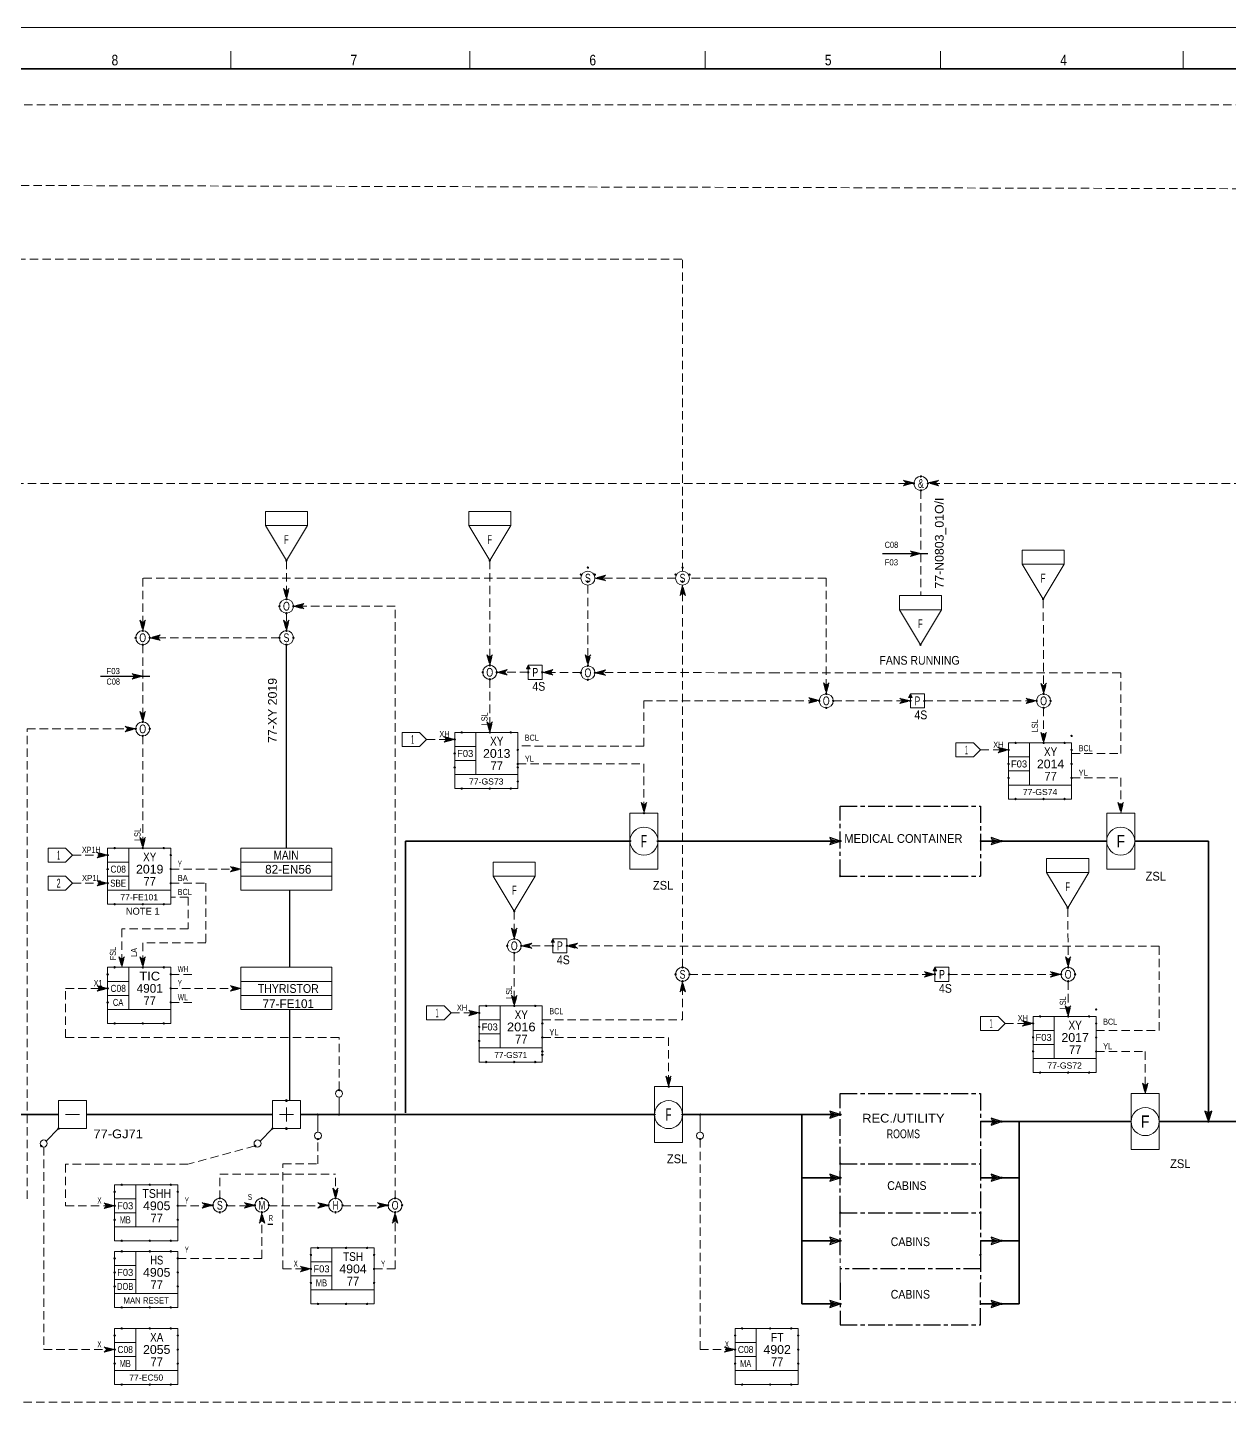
# Model space of a CAD drawing. Header units: millimetres. Extents: x 0 to 841, y 0 to 594.
# Drawn here: x 293.2 to 636, y 199.9 to 594 of the extents above; entities that cross this region are included whole.
import ezdxf
from ezdxf.enums import TextEntityAlignment as Align

# ---------------------------------------------------------------- set-up
doc = ezdxf.new("R2010")
doc.units = ezdxf.units.MM
doc.header["$LTSCALE"] = 0.8
doc.header["$PDMODE"] = 32
doc.header["$PDSIZE"] = 0.4
doc.linetypes.add('LONG_DASH_SHORT_DASH', pattern=[9.9, 6, -1.2, 1.5, -1.2])
doc.linetypes.add('MEDIUM_DASHED', pattern=[4.5, 3, -1.5])
for name, color, linetype, lineweight in [('1', 7, 'Continuous', 13), ('12', 7, 'Continuous', 13), ('15', 7, 'Continuous', 13), ('18', 7, 'Continuous', 25), ('30', 7, 'Continuous', 25), ('40', 7, 'Continuous', 35), ('46', 7, 'MEDIUM_DASHED', 13), ('47', 7, 'Continuous', 13), ('48', 7, 'Continuous', 13), ('53', 7, 'Continuous', 13), ('9', 7, 'Continuous', 13)]:
    doc.layers.add(name, color=color, linetype=linetype, lineweight=lineweight)
for name, color, linetype in [('16', 7, 'Continuous'), ('45', 7, 'Continuous'), ('50', 7, 'Continuous')]:
    doc.layers.add(name, color=color, linetype=linetype)

msp = doc.modelspace()

# ---------------------------------------------------------------- linework, layer by layer
at = {"layer": '1'}
for p, q in [((351.1362, 587.2614), (351.1362, 582.2276)), ((419.2969, 587.2614), (419.2969, 582.2276)), ((486.4551, 587.2614), (486.4551, 582.2276)), ((553.6134, 587.2614), (553.6134, 582.2276)), ((622.7764, 587.2614), (622.7764, 582.2276))]:
    msp.add_line(p, q, dxfattribs=at)
at = {"layer": '1', "lineweight": 25}
for p, q in [((537, 444), (550, 444)), ((314, 409), (328, 409)), ((361.6535, 252.7559), (363.1496, 252.7559))]:
    msp.add_line(p, q, dxfattribs=at)
at = {"layer": '1', "lineweight": 35}
msp.add_lwpolyline([(829.263, 112.0142), (829.263, 582.2276), (10.3331, 582.2276), (10.3331, 10.3819)], dxfattribs=at)
at = {"layer": '12'}
for p, q in [((400, 393), (400, 389)), ((400, 393), (405, 393)), ((558, 390), (558, 386)), ((558, 390), (563, 390)), ((299, 360), (299, 356)), ((299, 360), (304, 360)), ((354, 356), (380, 356)), ((299, 352), (299, 348)), ((299, 352), (304, 352)), ((354, 352), (380, 352)), ((354, 322), (380, 322)), ((354, 318), (380, 318)), ((407, 315), (407, 311)), ((407, 315), (412, 315)), ((565, 312), (565, 308)), ((565, 312), (570, 312)), ((525, 268), (525, 270))]:
    msp.add_line(p, q, dxfattribs=at)
at = {"layer": '12', "linetype": 'MEDIUM_DASHED'}
msp.add_line((352.8, 354), (352.0803, 354.2402), dxfattribs=at)
at = {"layer": '12', "linetype": 'LONG_DASH_SHORT_DASH', "lineweight": 25}
for p, q in [((525, 352), (565, 352)), ((525, 270), (565, 270)), ((525, 256), (525, 268)), ((565, 270), (565, 256)), ((565, 256), (565, 242)), ((565, 244), (565, 236)), ((565, 240), (525, 240))]:
    msp.add_line(p, q, dxfattribs=at)
at = {"layer": '12', "linetype": 'LONG_DASH_SHORT_DASH'}
msp.add_line((525, 236), (525, 244), dxfattribs=at)
at = {"layer": '12'}
for points in [[(0, 594), (841, 594), (841, 0), (0, 0)], [(601, 354), (609, 354), (609, 370), (601, 370)], [(354, 360), (380, 360), (380, 348), (354, 348)], [(354, 326), (380, 326), (380, 314), (354, 314)], [(608, 274), (616, 274), (616, 290), (608, 290)]]:
    msp.add_lwpolyline(points, close=True, dxfattribs=at)
for points in [[(400, 389), (405, 389), (407, 391), (405, 393)], [(558, 386), (563, 386), (565, 388), (563, 390)], [(299, 356), (304, 356), (306, 358), (304, 360)], [(299, 348), (304, 348), (306, 350), (304, 352)], [(407, 311), (412, 311), (414, 313), (412, 315)], [(565, 308), (570, 308), (572, 310), (570, 312)]]:
    msp.add_lwpolyline(points, dxfattribs=at)
at = {"layer": '12', "linetype": 'LONG_DASH_SHORT_DASH', "lineweight": 25}
for points in [[(525, 352), (525, 372), (565, 372), (565, 352)], [(525, 270), (525, 290), (565, 290), (565, 270)], [(525, 244), (525, 256), (565, 256)], [(525, 236), (525, 224), (565, 224), (565, 236)]]:
    msp.add_lwpolyline(points, dxfattribs=at)
at = {"layer": '12', "linetype": 'MEDIUM_DASHED'}
msp.add_lwpolyline([(352.2, 354.2), (352.4, 354), (352.2, 353.8), (352.8, 354)], dxfattribs=at)
at = {"layer": '12'}
for centre in [(605, 362), (612, 282)]:
    msp.add_circle(centre, 4, dxfattribs=at)
for p in [(525, 352), (525, 270), (525, 256), (565, 256), (565, 244)]:
    msp.add_point(p, dxfattribs=at)
at = {"layer": '15'}
for points in [[(465, 354), (473, 354), (473, 370), (465, 370)], [(472, 276), (480, 276), (480, 292), (472, 292)]]:
    msp.add_lwpolyline(points, close=True, dxfattribs=at)
for centre in [(469, 362), (476, 284)]:
    msp.add_circle(centre, 4, dxfattribs=at)
at = {"layer": '16'}
for p in [(469, 370), (465, 362), (473, 362), (476, 292), (472, 284), (480, 284)]:
    msp.add_point(p, dxfattribs=at)
at = {"layer": '18', "lineweight": 13}
for p, q in [((367, 360), (367, 418)), ((368, 326), (368, 348)), ((368, 288), (368, 314))]:
    msp.add_line(p, q, dxfattribs=at)
at = {"layer": '18'}
for p, q in [((367, 360), (367, 418)), ((368, 326), (368, 348)), ((368, 288), (368, 314))]:
    msp.add_line(p, q, dxfattribs=at)
at = {"layer": '30'}
for p, q in [((523.5, 362), (523, 362)), ((524, 362), (524.5, 362)), ((569.5, 362), (569, 362)), ((570, 362), (570.5, 362)), ((523.5, 284), (523, 284)), ((524, 284), (524.5, 284)), ((630, 283.5), (630, 284)), ((569.5, 282), (569, 282)), ((570, 282), (570.5, 282)), ((630, 283), (630, 282.5)), ((523.5, 266), (523, 266)), ((524, 266), (524.5, 266)), ((569.5, 266), (569, 266)), ((570, 266), (570.5, 266)), ((523.5, 248), (523, 248)), ((524, 248), (524.5, 248)), ((569.5, 248), (569, 248)), ((570, 248), (570.5, 248)), ((523.5, 230), (523, 230)), ((524, 230), (524.5, 230)), ((569.5, 230), (569, 230)), ((570, 230), (570.5, 230))]:
    msp.add_line(p, q, dxfattribs=at)
for points in [[(525, 362), (522, 363), (522.5, 362), (522, 361)], [(571, 362), (568, 363), (568.5, 362), (568, 361)], [(522.5, 362.5), (524, 362), (522.5, 361.5), (523, 362)], [(568.5, 362.5), (570, 362), (568.5, 361.5), (569, 362)], [(525, 284), (522, 285), (522.5, 284), (522, 283)], [(522.5, 284.5), (524, 284), (522.5, 283.5), (523, 284)], [(630, 282), (631, 285), (630, 284.5), (629, 285)], [(630.5, 284.5), (630, 283), (629.5, 284.5), (630, 284)], [(571, 282), (568, 283), (568.5, 282), (568, 281)], [(568.5, 282.5), (570, 282), (568.5, 281.5), (569, 282)], [(525, 266), (522, 267), (522.5, 266), (522, 265)], [(522.5, 266.5), (524, 266), (522.5, 265.5), (523, 266)], [(571, 266), (568, 267), (568.5, 266), (568, 265)], [(568.5, 266.5), (570, 266), (568.5, 265.5), (569, 266)], [(525, 248), (522, 249), (522.5, 248), (522, 247)], [(522.5, 248.5), (524, 248), (522.5, 247.5), (523, 248)], [(571, 248), (568, 249), (568.5, 248), (568, 247)], [(568.5, 248.5), (570, 248), (568.5, 247.5), (569, 248)], [(525, 230), (522, 231), (522.5, 230), (522, 229)], [(522.5, 230.5), (524, 230), (522.5, 229.5), (523, 230)], [(571, 230), (568, 231), (568.5, 230), (568, 229)], [(568.5, 230.5), (570, 230), (568.5, 229.5), (569, 230)]]:
    msp.add_lwpolyline(points, close=True, dxfattribs=at)
for p in [(522.5, 362), (525, 362), (568.5, 362), (571, 362), (522.5, 284), (525, 284), (630, 284.5), (568.5, 282), (571, 282), (630, 282), (522.5, 266), (525, 266), (568.5, 266), (571, 266), (522.5, 248), (525, 248), (568.5, 248), (571, 248), (522.5, 230), (525, 230), (568.5, 230), (571, 230)]:
    msp.add_point(p, dxfattribs=at)
at = {"layer": '40'}
for p, q in [((401, 284.5079), (401, 362)), ((401, 362), (465, 362)), ((601, 362), (565, 362)), ((630, 362), (609, 362)), ((630, 282), (630, 362)), ((302, 284), (268, 284)), ((363, 284), (310, 284)), ((371, 284), (376, 284)), ((376, 284), (472, 284)), ((514, 266), (514, 284)), ((568.5, 282), (565, 282)), ((576, 282), (571, 282)), ((576, 282), (576, 230)), ((608, 282), (576, 282)), ((616, 282), (630, 282)), ((653.5, 282), (630, 282)), ((514, 266), (522.5, 266)), ((565, 266), (568.5, 266)), ((571, 266), (576, 266)), ((514, 248), (522.5, 248)), ((565, 248), (568.5, 248)), ((571, 248), (576, 248)), ((514, 230), (522.5, 230)), ((565, 230), (567, 230)), ((567, 230), (568.5, 230)), ((571, 230), (576, 230))]:
    msp.add_line(p, q, dxfattribs=at)
at = {"layer": '40', "lineweight": 13}
msp.add_line((367, 286), (367, 282), dxfattribs=at)
at = {"layer": '40'}
for points in [[(473, 362), (483, 362), (522.5, 362)], [(566.7496, 362), (565, 362), (571, 362)], [(480, 284), (514, 284), (522.5, 284)], [(514, 266), (514, 248), (514, 230)]]:
    msp.add_lwpolyline(points, dxfattribs=at)
at = {"layer": '40', "lineweight": 13}
for points in [[(302, 288), (310, 288), (310, 280), (302, 280)], [(363, 288), (371, 288), (371, 280), (363, 280)]]:
    msp.add_lwpolyline(points, close=True, dxfattribs=at)
for points in [[(304, 284), (306, 284), (308, 284)], [(365, 284), (367, 284), (369, 284)]]:
    msp.add_lwpolyline(points, dxfattribs=at)
at = {"layer": '40'}
for p in [(367, 288), (367, 280)]:
    msp.add_point(p, dxfattribs=at)
at = {"layer": '46'}
for p, q in [((267, 572), (732, 572)), ((284, 549), (663, 548)), ((283, 528), (480, 528)), ((480, 439), (480, 528)), ((214, 464), (546, 464)), ((548, 462), (548, 432)), ((551, 464), (653, 464)), ((367, 442), (367, 431)), ((478, 437), (455, 437)), ((480, 326), (480, 435)), ((521, 437), (482, 437)), ((521, 437), (521, 404.1339)), ((398, 429), (369, 429)), ((398, 260), (398, 429)), ((451, 410.1118), (440, 410.1339)), ((507, 410), (455, 410.1039)), ((469, 389.0543), (469, 402)), ((469, 402), (519, 402)), ((523, 402), (545, 402)), ((407, 391), (415, 391)), ((469, 389.0543), (433, 389.1339)), ((565, 388), (573, 388)), ((591, 387), (605, 387)), ((334, 354), (354, 354)), ((339, 346), (334, 346)), ((340, 324), (334, 324)), ((482, 324), (498, 324)), ((354, 320), (334, 320)), ((340, 316), (334, 316)), ((414, 313), (422, 313)), ((440, 311), (480, 311)), ((572, 310), (580, 310)), ((598, 308), (616, 308)), ((485, 217), (485, 278)), ((381, 260), (381, 267)), ((336, 258), (346, 258)), ((350, 258), (358, 258)), ((362, 258), (379, 258)), ((383, 258), (396, 258)), ((485, 217), (493, 217)), ((220, 202), (641, 202))]:
    msp.add_line(p, q, dxfattribs=at)
for points in [[(546, 464.1339), (543, 464.9339), (543.8, 464.1339), (543, 463.3339)], [(545.6, 464.1339), (543.4, 464.7339), (544, 464.1339), (543.4, 463.5339)], [(545.2, 464.1339), (543.8, 464.5339), (544.2, 464.1339), (543.8, 463.7339)], [(544.8, 464.1339), (544.2, 464.3339), (544.4, 464.1339), (544.2, 463.9339)], [(550, 464.1339), (553, 464.9339), (552.2, 464.1339), (553, 463.3339)], [(550.4, 464.1339), (552.6, 464.7339), (552, 464.1339), (552.6, 463.5339)], [(550.8, 464.1339), (552.2, 464.5339), (551.8, 464.1339), (552.2, 463.7339)], [(551.2, 464.1339), (551.8, 464.3339), (551.6, 464.1339), (551.8, 463.9339)], [(548, 444), (545, 444.8), (545.8, 444), (545, 443.2)], [(547.6, 444), (545.4, 444.6), (546, 444), (545.4, 443.4)], [(547.2, 444), (545.8, 444.4), (546.2, 444), (545.8, 443.6)], [(546.8, 444), (546.2, 444.2), (546.4, 444), (546.2, 443.8)], [(455, 437), (458, 436.2), (457.2, 437), (458, 437.8)], [(455.4, 437), (457.6, 436.4), (457, 437), (457.6, 437.6)], [(367, 431), (367.8, 434), (367, 433.2), (366.2, 434)], [(367, 431.4), (367.6, 433.6), (367, 433), (366.4, 433.6)], [(455.8, 437), (457.2, 436.6), (456.8, 437), (457.2, 437.4)], [(456.2, 437), (456.8, 436.8), (456.6, 437), (456.8, 437.2)], [(480, 435), (479.2, 432), (480, 432.8), (480.8, 432)], [(480, 434.6), (479.4, 432.4), (480, 433), (480.6, 432.4)], [(480, 434.2), (479.6, 432.8), (480, 433.2), (480.4, 432.8)], [(480, 433.8), (479.8, 433.2), (480, 433.4), (480.2, 433.2)], [(367, 431.8), (367.4, 433.2), (367, 432.8), (366.6, 433.2)], [(367, 432.2), (367.2, 432.8), (367, 432.6), (366.8, 432.8)], [(369, 429), (372, 428.2), (371.2, 429), (372, 429.8)], [(369.4, 429), (371.6, 428.4), (371, 429), (371.6, 429.6)], [(369.8, 429), (371.2, 428.6), (370.8, 429), (371.2, 429.4)], [(370.2, 429), (370.8, 428.8), (370.6, 429), (370.8, 429.2)], [(326, 422), (326.8, 425), (326, 424.2), (325.2, 425)], [(326, 422.4), (326.6, 424.6), (326, 424), (325.4, 424.6)], [(326, 422.8), (326.4, 424.2), (326, 423.8), (325.6, 424.2)], [(326, 423.2), (326.2, 423.8), (326, 423.6), (325.8, 423.8)], [(367, 422.4), (367.6, 424.6), (367, 424), (366.4, 424.6)], [(367, 422.8), (367.4, 424.2), (367, 423.8), (366.6, 424.2)], [(367, 423.2), (367.2, 423.8), (367, 423.6), (366.8, 423.8)], [(328.4, 420), (330.6, 419.4), (330, 420), (330.6, 420.6)], [(328.8, 420), (330.2, 419.6), (329.8, 420), (330.2, 420.4)], [(329.2, 420), (329.8, 419.8), (329.6, 420), (329.8, 420.2)], [(425, 412.5339), (425.6, 414.7339), (425, 414.1339), (424.4, 414.7339)], [(425, 412.9339), (425.4, 414.3339), (425, 413.9339), (424.6, 414.3339)], [(425, 413.3339), (425.2, 413.9339), (425, 413.7339), (424.8, 413.9339)], [(453, 412.5339), (453.6, 414.7339), (453, 414.1339), (452.4, 414.7339)], [(453, 412.9339), (453.4, 414.3339), (453, 413.9339), (452.6, 414.3339)], [(453, 413.3339), (453.2, 413.9339), (453, 413.7339), (452.8, 413.9339)], [(427.4, 410.1339), (429.6, 409.5339), (429, 410.1339), (429.6, 410.7339)], [(427.8, 410.1339), (429.2, 409.7339), (428.8, 410.1339), (429.2, 410.5339)], [(428.2, 410.1339), (428.8, 409.9339), (428.6, 410.1339), (428.8, 410.3339)], [(440, 410.1339), (442.9984, 409.3276), (442.2, 410.1291), (443.0016, 410.9276)], [(440.4, 410.1331), (442.5984, 409.5283), (442, 410.1299), (442.6016, 410.7283)], [(440.8, 410.1323), (442.1992, 409.7291), (441.8, 410.1299), (442.2008, 410.5291)], [(441.2, 410.1315), (441.7992, 409.9299), (441.6, 410.1307), (441.8008, 410.3299)], [(455, 410), (458, 409.2), (457.2, 410), (458, 410.8)], [(455.4, 410), (457.6, 409.4), (457, 410), (457.6, 410.6)], [(455.8, 410), (457.2, 409.6), (456.8, 410), (457.2, 410.4)], [(456.2, 410), (456.8, 409.8), (456.6, 410), (456.8, 410.2)], [(326, 409), (323, 409.8), (323.8, 409), (323, 408.2)], [(325.6, 409), (323.4, 409.6), (324, 409), (323.4, 408.4)], [(325.2, 409), (323.8, 409.4), (324.2, 409), (323.8, 408.6)], [(324.8, 409), (324.2, 409.2), (324.4, 409), (324.2, 408.8)], [(521, 404.1339), (521.8, 407.1339), (521, 406.3339), (520.2, 407.1339)], [(521, 404.5339), (521.6, 406.7339), (521, 406.1339), (520.4, 406.7339)], [(521, 404.9339), (521.4, 406.3339), (521, 405.9339), (520.6, 406.3339)], [(521, 405.3339), (521.2, 405.9339), (521, 405.7339), (520.8, 405.9339)], [(583.0197, 404.4), (583.6071, 406.6031), (583.0102, 406), (582.4071, 406.5969)], [(583.0173, 404.8), (583.4094, 406.2024), (583.0118, 405.8), (582.6094, 406.1976)], [(519, 402.1339), (516, 402.9339), (516.8, 402.1339), (516, 401.3339)], [(518.6, 402.1339), (516.4, 402.7339), (517, 402.1339), (516.4, 401.5339)], [(518.2, 402.1339), (516.8, 402.5339), (517.2, 402.1339), (516.8, 401.7339)], [(517.8, 402.1339), (517.2, 402.3339), (517.4, 402.1339), (517.2, 401.9339)], [(545, 402), (542, 402.8), (542.8, 402), (542, 401.2)], [(544.6, 402), (542.4, 402.6), (543, 402), (542.4, 401.4)], [(544.2, 402), (542.8, 402.4), (543.2, 402), (542.8, 401.6)], [(543.8, 402), (543.2, 402.2), (543.4, 402), (543.2, 401.8)], [(580.6, 402), (578.4, 402.6), (579, 402), (578.4, 401.4)], [(580.2, 402), (578.8, 402.4), (579.2, 402), (578.8, 401.6)], [(579.8, 402), (579.2, 402.2), (579.4, 402), (579.2, 401.8)], [(583.015, 405.2), (583.2118, 405.8008), (583.0126, 405.6), (582.8118, 405.7984)], [(326, 396.4), (326.6, 398.6), (326, 398), (325.4, 398.6)], [(326, 396.8), (326.4, 398.2), (326, 397.8), (325.6, 398.2)], [(323.6, 394), (321.4, 394.6), (322, 394), (321.4, 393.4)], [(323.2, 394), (321.8, 394.4), (322.2, 394), (321.8, 393.6)], [(322.8, 394), (322.2, 394.2), (322.4, 394), (322.2, 393.8)], [(326, 397.2), (326.2, 397.8), (326, 397.6), (325.8, 397.8)], [(425, 393.4), (425.6, 395.6), (425, 395), (424.4, 395.6)], [(425, 393.8), (425.4, 395.2), (425, 394.8), (424.6, 395.2)], [(425, 394.2), (425.2, 394.8), (425, 394.6), (424.8, 394.8)], [(415, 391), (412, 391.8), (412.8, 391), (412, 390.2)], [(414.6, 391), (412.4, 391.6), (413, 391), (412.4, 390.4)], [(414.2, 391), (412.8, 391.4), (413.2, 391), (412.8, 390.6)], [(413.8, 391), (413.2, 391.2), (413.4, 391), (413.2, 390.8)], [(583, 390.4), (583.6, 392.6), (583, 392), (582.4, 392.6)], [(583, 390.8), (583.4, 392.2), (583, 391.8), (582.6, 392.2)], [(583, 391.2), (583.2, 391.8), (583, 391.6), (582.8, 391.8)], [(573, 388), (570, 388.8), (570.8, 388), (570, 387.2)], [(572.6, 388), (570.4, 388.6), (571, 388), (570.4, 387.4)], [(572.2, 388), (570.8, 388.4), (571.2, 388), (570.8, 387.6)], [(571.8, 388), (571.2, 388.2), (571.4, 388), (571.2, 387.8)], [(469, 370.4), (469.6, 372.6), (469, 372), (468.4, 372.6)], [(469, 370.8), (469.4, 372.2), (469, 371.8), (468.6, 372.2)], [(469, 371.2), (469.2, 371.8), (469, 371.6), (468.8, 371.8)], [(605, 370.4), (605.6, 372.6), (605, 372), (604.4, 372.6)], [(605, 370.8), (605.4, 372.2), (605, 371.8), (604.6, 372.2)], [(605, 371.2), (605.2, 371.8), (605, 371.6), (604.8, 371.8)], [(326, 360.4), (326.6, 362.6), (326, 362), (325.4, 362.6)], [(326, 360.8), (326.4, 362.2), (326, 361.8), (325.6, 362.2)], [(326, 361.2), (326.2, 361.8), (326, 361.6), (325.8, 361.8)], [(315.6, 358), (313.4, 358.6), (314, 358), (313.4, 357.4)], [(315.2, 358), (313.8, 358.4), (314.2, 358), (313.8, 357.6)], [(314.8, 358), (314.2, 358.2), (314.4, 358), (314.2, 357.8)], [(354, 354), (351, 354.8), (351.8, 354), (351, 353.2)], [(353.6, 354), (351.4, 354.6), (352, 354), (351.4, 353.4)], [(353.2, 354), (351.8, 354.4), (352.2, 354), (351.8, 353.6)], [(352.8, 354), (352.2, 354.2), (352.4, 354), (352.2, 353.8)], [(315.6, 350), (313.4, 350.6), (314, 350), (313.4, 349.4)], [(315.2, 350), (313.8, 350.4), (314.2, 350), (313.8, 349.6)], [(314.8, 350), (314.2, 350.2), (314.4, 350), (314.2, 349.8)], [(432, 334.5339), (432.6, 336.7339), (432, 336.1339), (431.4, 336.7339)], [(432, 334.9339), (432.4, 336.3339), (432, 335.9339), (431.6, 336.3339)], [(432, 335.3339), (432.2, 335.9339), (432, 335.7339), (431.8, 335.9339)], [(434.4, 332.1339), (436.6, 331.5339), (436, 332.1339), (436.6, 332.7339)], [(434.8, 332.1339), (436.2, 331.7339), (435.8, 332.1339), (436.2, 332.5339)], [(435.2, 332.1339), (435.8, 331.9339), (435.6, 332.1339), (435.8, 332.3339)], [(447.4, 332.1331), (449.5984, 331.5283), (449, 332.1299), (449.6016, 332.7283)], [(447.8, 332.1323), (449.1992, 331.7291), (448.8, 332.1299), (449.2008, 332.5291)], [(448.2, 332.1315), (448.7992, 331.9299), (448.6, 332.1307), (448.8008, 332.3299)], [(320, 326.4), (320.6, 328.6), (320, 328), (319.4, 328.6)], [(320, 326.8), (320.4, 328.2), (320, 327.8), (319.6, 328.2)], [(320, 327.2), (320.2, 327.8), (320, 327.6), (319.8, 327.8)], [(326, 326), (326.8, 329), (326, 328.2), (325.2, 329)], [(326, 326.4), (326.6, 328.6), (326, 328), (325.4, 328.6)], [(326, 326.8), (326.4, 328.2), (326, 327.8), (325.6, 328.2)], [(326, 327.2), (326.2, 327.8), (326, 327.6), (325.8, 327.8)], [(590.0197, 326.4), (590.6071, 328.6031), (590.0102, 328), (589.4071, 328.5969)], [(590.0173, 326.8), (590.4094, 328.2024), (590.0118, 327.8), (589.6094, 328.1976)], [(590.015, 327.2), (590.2118, 327.8008), (590.0126, 327.6), (589.8118, 327.7984)], [(551.6, 324), (549.4, 324.6), (550, 324), (549.4, 323.4)], [(551.2, 324), (549.8, 324.4), (550.2, 324), (549.8, 323.6)], [(550.8, 324), (550.2, 324.2), (550.4, 324), (550.2, 323.8)], [(587.6, 324), (585.4, 324.6), (586, 324), (585.4, 323.4)], [(587.2, 324), (585.8, 324.4), (586.2, 324), (585.8, 323.6)], [(586.8, 324), (586.2, 324.2), (586.4, 324), (586.2, 323.8)], [(315.6, 320), (313.4, 320.6), (314, 320), (313.4, 319.4)], [(315.2, 320), (313.8, 320.4), (314.2, 320), (313.8, 319.6)], [(314.8, 320), (314.2, 320.2), (314.4, 320), (314.2, 319.8)], [(354, 320), (351, 320.8), (351.8, 320), (351, 319.2)], [(353.6, 320), (351.4, 320.6), (352, 320), (351.4, 319.4)], [(353.2, 320), (351.8, 320.4), (352.2, 320), (351.8, 319.6)], [(352.8, 320), (352.2, 320.2), (352.4, 320), (352.2, 319.8)], [(480, 321.6), (479.4, 319.4), (480, 320), (480.6, 319.4)], [(480, 321.2), (479.6, 319.8), (480, 320.2), (480.4, 319.8)], [(480, 320.8), (479.8, 320.2), (480, 320.4), (480.2, 320.2)], [(432, 315.4), (432.6, 317.6), (432, 317), (431.4, 317.6)], [(432, 315.8), (432.4, 317.2), (432, 316.8), (431.6, 317.2)], [(432, 316.2), (432.2, 316.8), (432, 316.6), (431.8, 316.8)], [(422, 313), (419, 313.8), (419.8, 313), (419, 312.2)], [(421.6, 313), (419.4, 313.6), (420, 313), (419.4, 312.4)], [(421.2, 313), (419.8, 313.4), (420.2, 313), (419.8, 312.6)], [(420.8, 313), (420.2, 313.2), (420.4, 313), (420.2, 312.8)], [(590, 312.4), (590.6, 314.6), (590, 314), (589.4, 314.6)], [(590, 312.8), (590.4, 314.2), (590, 313.8), (589.6, 314.2)], [(590, 313.2), (590.2, 313.8), (590, 313.6), (589.8, 313.8)], [(580, 310), (577, 310.8), (577.8, 310), (577, 309.2)], [(579.6, 310), (577.4, 310.6), (578, 310), (577.4, 309.4)], [(579.2, 310), (577.8, 310.4), (578.2, 310), (577.8, 309.6)], [(578.8, 310), (578.2, 310.2), (578.4, 310), (578.2, 309.8)], [(476, 292.4), (476.6, 294.6), (476, 294), (475.4, 294.6)], [(476, 292.8), (476.4, 294.2), (476, 293.8), (475.6, 294.2)], [(476, 293.2), (476.2, 293.8), (476, 293.6), (475.8, 293.8)], [(612, 290.4), (612.6, 292.6), (612, 292), (611.4, 292.6)], [(612, 290.8), (612.4, 292.2), (612, 291.8), (611.6, 292.2)], [(612, 291.2), (612.2, 291.8), (612, 291.6), (611.8, 291.8)], [(381, 260), (381.8, 263), (381, 262.2), (380.2, 263)], [(381, 260.4), (381.6, 262.6), (381, 262), (380.4, 262.6)], [(381, 260.8), (381.4, 262.2), (381, 261.8), (380.6, 262.2)], [(381, 261.2), (381.2, 261.8), (381, 261.6), (380.8, 261.8)], [(317.6, 258), (315.4, 258.6), (316, 258), (315.4, 257.4)], [(317.2, 258), (315.8, 258.4), (316.2, 258), (315.8, 257.6)], [(316.8, 258), (316.2, 258.2), (316.4, 258), (316.2, 257.8)], [(346, 258.1339), (343, 258.9339), (343.8, 258.1339), (343, 257.3339)], [(345.6, 258.1339), (343.4, 258.7339), (344, 258.1339), (343.4, 257.5339)], [(345.2, 258.1339), (343.8, 258.5339), (344.2, 258.1339), (343.8, 257.7339)], [(344.8, 258.1339), (344.2, 258.3339), (344.4, 258.1339), (344.2, 257.9339)], [(358, 258.1339), (355, 258.9339), (355.8, 258.1339), (355, 257.3339)], [(357.6, 258.1339), (355.4, 258.7339), (356, 258.1339), (355.4, 257.5339)], [(357.2, 258.1339), (355.8, 258.5339), (356.2, 258.1339), (355.8, 257.7339)], [(356.8, 258.1339), (356.2, 258.3339), (356.4, 258.1339), (356.2, 257.9339)], [(379, 258.1339), (376, 258.9339), (376.8, 258.1339), (376, 257.3339)], [(378.6, 258.1339), (376.4, 258.7339), (377, 258.1339), (376.4, 257.5339)], [(378.2, 258.1339), (376.8, 258.5339), (377.2, 258.1339), (376.8, 257.7339)], [(377.8, 258.1339), (377.2, 258.3339), (377.4, 258.1339), (377.2, 257.9339)], [(396, 258.1339), (393, 258.9339), (393.8, 258.1339), (393, 257.3339)], [(395.6, 258.1339), (393.4, 258.7339), (394, 258.1339), (393.4, 257.5339)], [(395.2, 258.1339), (393.8, 258.5339), (394.2, 258.1339), (393.8, 257.7339)], [(394.8, 258.1339), (394.2, 258.3339), (394.4, 258.1339), (394.2, 257.9339)], [(360, 256), (359.2, 253), (360, 253.8), (360.8, 253)], [(360, 255.6), (359.4, 253.4), (360, 254), (360.6, 253.4)], [(360, 255.2), (359.6, 253.8), (360, 254.2), (360.4, 253.8)], [(360, 254.8), (359.8, 254.2), (360, 254.4), (360.2, 254.2)], [(398, 256), (397.2, 253), (398, 253.8), (398.8, 253)], [(398, 255.6), (397.4, 253.4), (398, 254), (398.6, 253.4)], [(398, 255.2), (397.6, 253.8), (398, 254.2), (398.4, 253.8)], [(398, 254.8), (397.8, 254.2), (398, 254.4), (398.2, 254.2)], [(373.6, 240), (371.4, 240.6), (372, 240), (371.4, 239.4)], [(373.2, 240), (371.8, 240.4), (372.2, 240), (371.8, 239.6)], [(372.8, 240), (372.2, 240.2), (372.4, 240), (372.2, 239.8)], [(318, 217), (315, 217.8), (315.8, 217), (315, 216.2)], [(317.6, 217), (315.4, 217.6), (316, 217), (315.4, 216.4)], [(317.2, 217), (315.8, 217.4), (316.2, 217), (315.8, 216.6)], [(316.8, 217), (316.2, 217.2), (316.4, 217), (316.2, 216.8)], [(495, 217), (492, 217.8), (492.8, 217), (492, 216.2)], [(494.6, 217), (492.4, 217.6), (493, 217), (492.4, 216.4)], [(494.2, 217), (492.8, 217.4), (493.2, 217), (492.8, 216.6)], [(493.8, 217), (493.2, 217.2), (493.4, 217), (493.2, 216.8)]]:
    msp.add_lwpolyline(points, close=True, dxfattribs=at)
for points in [[(425, 442), (425, 412.1339), (425.8, 415.1339), (425, 414.3339), (424.2, 415.1339), (425, 412.1339)], [(451, 437), (326, 437), (326, 424)], [(453, 435), (453, 412.1339), (453.8, 415.1339), (453, 414.3339), (452.2, 415.1339), (453, 412.1339)], [(582.8961, 430.811), (583.022, 404), (583.8047, 407.0047), (583.0094, 406.2), (582.2047, 406.9953), (583.022, 404)], [(367, 427), (367, 422), (367.8, 425), (367, 424.2), (366.2, 425), (367, 422)], [(326, 418), (326, 396), (326.8, 399), (326, 398.2), (325.2, 399), (326, 396)], [(365, 420), (328, 420), (331, 419.2), (330.2, 420), (331, 420.8), (328, 420)], [(436, 410.1339), (427, 410.1339), (430, 409.3339), (429.2, 410.1339), (430, 410.9339), (427, 410.1339)], [(605, 387), (605, 410), (507, 410)], [(425, 408.1339), (425, 393), (425.8, 396), (425, 395.2), (424.2, 396), (425, 393)], [(549, 402), (581, 402), (578, 402.8), (578.8, 402), (578, 401.2), (581, 402)], [(583, 400), (583, 390), (583.8, 393), (583, 392.2), (582.2, 393), (583, 390)], [(293, 260), (293, 394), (324, 394), (321, 394.8), (321.8, 394), (321, 393.2), (324, 394)], [(326, 392), (326, 360), (326.8, 363), (326, 362.2), (325.2, 363), (326, 360)], [(433, 384), (469, 384), (469, 370), (469.8, 373), (469, 372.2), (468.2, 373), (469, 370)], [(591, 380), (605, 380), (605, 370), (605.8, 373), (605, 372.2), (604.2, 373), (605, 370)], [(306, 358), (316, 358), (313, 358.8), (313.8, 358), (313, 357.2), (316, 358)], [(306, 350), (316, 350), (313, 350.8), (313.8, 350), (313, 349.2), (316, 350)], [(334, 350), (344, 350), (344, 333), (326, 333), (326, 326)], [(339, 346), (339, 337), (320, 337), (320, 326), (320.8, 329), (320, 328.2), (319.2, 329), (320, 326)], [(432, 342), (432, 334.1339), (432.8, 337.1339), (432, 336.3339), (431.2, 337.1339), (432, 334.1339)], [(589.8961, 342.811), (590.022, 326), (590.8047, 329.0047), (590.0094, 328.2), (589.2047, 328.9953), (590.022, 326)], [(443, 332.1339), (434, 332.1339), (437, 331.3339), (436.2, 332.1339), (437, 332.9339), (434, 332.1339)], [(514, 332), (447, 332.1339), (449.9984, 331.3276), (449.2, 332.1291), (450.0016, 332.9276), (447, 332.1339)], [(616, 308), (616, 332), (514, 332)], [(432, 330.1339), (432, 315), (432.8, 318), (432, 317.2), (431.2, 318), (432, 315)], [(498, 324), (552, 324), (549, 324.8), (549.8, 324), (549, 323.2), (552, 324)], [(556, 324), (588, 324), (585, 324.8), (585.8, 324), (585, 323.2), (588, 324)], [(382, 291), (382, 306), (304, 306), (304, 320), (316, 320), (313, 320.8), (313.8, 320), (313, 319.2), (316, 320)], [(480, 311), (480, 322), (479.2, 319), (480, 319.8), (480.8, 319), (480, 322)], [(590, 322), (590, 312), (590.8, 315), (590, 314.2), (589.2, 315), (590, 312)], [(440, 306), (476, 306), (476, 292), (476.8, 295), (476, 294.2), (475.2, 295), (476, 292)], [(598, 302), (612, 302), (612, 290), (612.8, 293), (612, 292.2), (611.2, 293), (612, 290)], [(366, 240), (366, 270), (376, 270), (376, 277)], [(297.7575, 274.7575), (297.7575, 217), (318, 217)], [(358.0504, 275.0504), (338.8528, 269.8535), (311.9992, 269.8535)], [(311.9992, 269.8535), (304, 269.8598), (304, 258), (318, 258), (315, 258.8), (315.8, 258), (315, 257.2), (318, 258)], [(348, 260), (348, 267), (381, 267)], [(336, 243), (360, 243), (360, 256)], [(392, 240), (398, 240), (398, 256)], [(366, 240), (374, 240), (371, 240.8), (371.8, 240), (371, 239.2), (374, 240)]]:
    msp.add_lwpolyline(points, dxfattribs=at)
at = {"layer": '47'}
for p, q in [((382, 284), (382, 289)), ((376, 284), (376, 279)), ((485, 284), (485, 279)), ((302, 280), (298.4646, 276.4646)), ((363, 280), (359.4646, 276.4646))]:
    msp.add_line(p, q, dxfattribs=at)
for centre in [(382, 290), (297.7574, 275.7574), (358.7574, 275.7574), (376, 278), (485, 278)]:
    msp.add_circle(centre, 1, dxfattribs=at)
for p in [(382, 291), (376, 284), (382, 284), (485, 284), (302, 280), (363, 280), (376, 277), (485, 277), (297.0504, 275.0504), (358.0504, 275.0504)]:
    msp.add_point(p, dxfattribs=at)
at = {"layer": '48'}
for p, q in [((421, 393), (421, 381)), ((415, 389), (421, 389)), ((579, 390), (579, 378)), ((415, 385), (421, 385)), ((573, 386), (579, 386)), ((573, 382), (579, 382)), ((322, 360), (322, 348)), ((316, 356), (322, 356)), ((316, 352), (322, 352)), ((322, 326), (322, 314)), ((316, 322), (322, 322)), ((316, 318), (322, 318)), ((428, 315), (428, 303)), ((586, 312), (586, 300)), ((422, 311), (428, 311)), ((580, 308), (586, 308)), ((422, 307), (428, 307)), ((580, 304), (586, 304)), ((324, 264), (324, 252)), ((318, 260), (324, 260)), ((318, 256), (324, 256)), ((324, 245), (324, 233)), ((380, 246), (380, 234)), ((318, 241), (324, 241)), ((374, 242), (380, 242)), ((318, 237), (324, 237)), ((374, 238), (380, 238)), ((324, 223), (324, 211)), ((501, 223), (501, 211)), ((318, 219), (324, 219)), ((495, 219), (501, 219)), ((318, 215), (324, 215)), ((495, 215), (501, 215))]:
    msp.add_line(p, q, dxfattribs=at)
for points in [[(436, 412.1339), (435.5, 411.1339), (436.5, 411.1339)], [(436, 408.1339), (440, 408.1339), (440, 412.1339), (436, 412.1339)], [(545, 404), (544.5, 403), (545.5, 403)], [(545, 400), (549, 400), (549, 404), (545, 404)], [(415, 393), (433, 393), (433, 381), (415, 381)], [(573, 390), (591, 390), (591, 378), (573, 378)], [(316, 360), (334, 360), (334, 348), (316, 348)], [(443, 334.1339), (442.5, 333.1339), (443.5, 333.1339)], [(443, 330.1339), (447, 330.1339), (447, 334.1339), (443, 334.1339)], [(316, 326), (334, 326), (334, 314), (316, 314)], [(552, 326), (551.5, 325), (552.5, 325)], [(552, 322), (556, 322), (556, 326), (552, 326)], [(422, 315), (440, 315), (440, 303), (422, 303)], [(580, 312), (598, 312), (598, 300), (580, 300)], [(318, 264), (336, 264), (336, 252), (318, 252)], [(318, 245), (336, 245), (336, 233), (318, 233)], [(374, 246), (392, 246), (392, 234), (374, 234)], [(318, 223), (336, 223), (336, 211), (318, 211)], [(495, 223), (513, 223), (513, 211), (495, 211)]]:
    msp.add_lwpolyline(points, close=True, dxfattribs=at)
for points in [[(435.6378, 411.2362), (436.0315, 411.8661), (436.3465, 411.2362), (435.7953, 411.2362), (436.0315, 411.6299), (436.189, 411.315), (435.9528, 411.315)], [(544.6378, 403.1024), (545.0315, 403.7323), (545.3465, 403.1024), (544.7953, 403.1024), (545.0315, 403.4961), (545.189, 403.1811), (544.9528, 403.1811)], [(415, 381), (415, 377), (433, 377), (433, 381)], [(573, 378), (573, 374), (591, 374), (591, 378)], [(316, 348), (316, 344), (334, 344), (334, 348)], [(442.6378, 333.2362), (443.0315, 333.8661), (443.3465, 333.2362), (442.7953, 333.2362), (443.0315, 333.6299), (443.189, 333.315), (442.9528, 333.315)], [(551.6378, 325.1024), (552.0315, 325.7323), (552.3465, 325.1024), (551.7953, 325.1024), (552.0315, 325.4961), (552.189, 325.1811), (551.9528, 325.1811)], [(316, 314), (316, 310), (334, 310), (334, 314)], [(422, 303), (422, 299), (440, 299), (440, 303)], [(580, 300), (580, 296), (598, 296), (598, 300)], [(318, 252), (318, 248), (336, 248), (336, 252)], [(318, 233), (318, 229), (336, 229), (336, 233)], [(374, 234), (374, 230), (392, 230), (392, 234)], [(318, 211), (318, 207), (336, 207), (336, 211)], [(495, 211), (495, 207), (513, 207), (513, 211)]]:
    msp.add_lwpolyline(points, dxfattribs=at)
for centre in [(548, 464), (453, 437), (480, 437), (367, 429), (326, 420), (367, 420), (425, 410.1339), (453, 410), (521, 402), (583, 402), (326, 394), (432, 332.1339), (480, 324), (590, 324), (348, 258.1339), (360, 258.1339), (381, 258.1339), (398, 258.1339)]:
    msp.add_circle(centre, 2, dxfattribs=at)
for p in [(548, 466), (546, 464), (548, 462), (550, 464), (451, 438), (453, 440), (455, 438), (478, 438), (480, 440), (482, 438), (453, 436), (480, 436), (367, 431), (365, 429), (367, 427), (369, 429), (326, 422), (367, 422), (324, 420), (326, 418), (328, 420), (365, 420), (367, 418), (369, 420), (423, 410.1339), (425, 412.1339), (427, 410.1339), (436, 410.1339), (440, 410.1339), (451, 410), (453, 412), (455, 410), (425, 408.1339), (453, 408), (519, 402), (521, 404), (523, 402), (545, 402), (549, 402), (581, 402), (583, 404), (585, 402), (521, 400), (583, 400), (324, 394), (326, 396), (328, 394), (326, 392), (415, 391), (417, 393), (425, 393), (431, 393), (575, 390), (583, 390), (589, 390), (591, 392), (415, 387), (433, 388), (573, 388), (591, 388), (415, 383), (433, 384), (433, 383), (573, 384), (591, 384), (433, 379), (573, 380), (591, 380), (417, 377), (425, 377), (431, 377), (575, 374), (583, 374), (589, 374), (318, 360), (326, 360), (332, 360), (316, 358), (334, 358), (316, 354), (334, 354), (316, 350), (334, 350), (318, 344), (326, 344), (332, 344), (430, 332.1339), (432, 334.1339), (434, 332.1339), (443, 332.1339), (447, 332.1339), (432, 330.1339), (316, 324), (318, 326), (326, 326), (332, 326), (334, 324), (478, 324), (480, 326), (482, 324), (552, 324), (556, 324), (588, 324), (590, 326), (592, 324), (316, 320), (334, 320), (480, 322), (590, 322), (316, 316), (334, 316), (422, 313), (424, 315), (432, 315), (438, 315), (582, 312), (590, 312), (596, 312), (598, 314), (318, 310), (326, 310), (332, 310), (422, 309), (440, 310), (580, 310), (598, 310), (422, 305), (440, 306), (580, 306), (598, 306), (440, 302), (440, 301), (580, 302), (598, 302), (424, 299), (432, 299), (438, 299), (582, 296), (590, 296), (596, 296), (320, 264), (328, 264), (334, 264), (318, 262), (336, 262), (348, 260.1339), (360, 260.1339), (381, 260.1339), (398, 260.1339), (318, 258), (336, 258), (346, 258.1339), (348, 256.1339), (350, 258.1339), (358, 258.1339), (360, 256.1339), (362, 258.1339), (379, 258.1339), (381, 256.1339), (383, 258.1339), (396, 258.1339), (398, 256.1339), (400, 258.1339), (318, 254), (336, 254), (320, 248), (320, 245), (328, 248), (328, 245), (334, 248), (334, 245), (376, 246), (384, 246), (390, 246), (318, 243), (336, 243), (374, 244), (392, 244), (318, 239), (336, 239), (374, 240), (392, 240), (318, 235), (336, 235), (374, 236), (392, 236), (320, 229), (328, 229), (334, 229), (376, 230), (384, 230), (390, 230), (318, 221), (320, 223), (328, 223), (334, 223), (336, 221), (495, 221), (497, 223), (505, 223), (511, 223), (513, 221), (318, 217), (336, 217), (495, 217), (513, 217), (318, 213), (336, 213), (495, 213), (513, 213), (320, 207), (328, 207), (334, 207), (497, 207), (505, 207), (511, 207)]:
    msp.add_point(p, dxfattribs=at)
at = {"layer": '53'}
for points in [[(361, 456), (373, 456), (373, 452), (361, 452)], [(419, 456), (431, 456), (431, 452), (419, 452)], [(576.874, 445), (588.874, 445), (588.874, 441), (576.874, 441)], [(541.874, 432), (553.874, 432), (553.874, 428), (541.874, 428)], [(426, 356), (438, 356), (438, 352), (426, 352)], [(583.874, 357), (595.874, 357), (595.874, 353), (583.874, 353)]]:
    msp.add_lwpolyline(points, close=True, dxfattribs=at)
for points in [[(373, 452), (367, 442), (361, 452)], [(431, 452), (425, 442), (419, 452)], [(588.874, 441), (582.874, 431), (576.874, 441)], [(553.874, 428), (547.874, 418), (541.874, 428)], [(438, 352), (432, 342), (426, 352)], [(595.874, 353), (589.874, 343), (583.874, 353)]]:
    msp.add_lwpolyline(points, dxfattribs=at)
for p in [(367, 442), (425, 442), (582.874, 431), (547.874, 418), (589.874, 343), (432, 342)]:
    msp.add_point(p, dxfattribs=at)
at = {"layer": '9'}
msp.add_lwpolyline([(0, 0), (841, 0), (841, 594), (0, 594)], close=True, dxfattribs=at)

# ---------------------------------------------------------------- texts
at = {"layer": '1', "width": 0.85}
for s, p in [('8', (318.0634, 583.2346)), ('7', (386.224, 583.2346)), ('6', (454.3846, 583.2346)), ('5', (521.5429, 583.2346)), ('4', (588.7012, 583.2346))]:
    msp.add_text(s, height=3.02, dxfattribs=at).set_placement(p, align=Align.CENTER)
at = {"layer": '12', "width": 1.05}
msp.add_text('77-N0803_01O/I', height=2.5, rotation=90, dxfattribs=at).set_placement((554.5008, 447), align=Align.CENTER)
at = {"layer": '12'}
for s, height, width, p in [('FANS RUNNING', 2.5, 0.9, (547.5984, 412.3102)), ('1', 2.5, 0.35, (403, 389.7496)), ('1', 2.5, 0.35, (561, 386.7496)), ('MEDICAL CONTAINER', 2.5, 0.95, (543, 361.4992)), ('F', 3.499, 0.85, (604.9996, 360.2504)), ('1', 2.5, 0.35, (302, 356.7496)), ('MAIN', 2.5, 0.85, (366.8976, 356.726)), ('2', 2.5, 0.6, (302, 348.7496)), ('THYRISTOR', 2.5, 0.9, (367.5276, 318.7102)), ('1', 2.5, 0.35, (410, 311.7496)), ('1', 2.5, 0.35, (568, 308.7496)), ('REC./UTILITY', 2.5, 1.1, (543, 281.7291)), ('F', 3.499, 0.85, (611.9996, 280.2504)), ('ROOMS', 2.5, 0.75, (543, 277.2693)), ('CABINS', 2.5, 0.9, (544, 262.4992)), ('CABINS', 2.5, 0.9, (545, 246.4992)), ('CABINS', 2.5, 0.9, (545, 231.4992))]:
    msp.add_text(s, height=height, dxfattribs=dict(at, width=width)).set_placement(p, align=Align.CENTER)
at = {"layer": '12', "width": 1.05}
msp.add_text('77-XY 2019', height=2.5, rotation=90, dxfattribs=at).set_placement((364.2504, 390))
at = {"layer": '12'}
for s, p in [('82-EN56', (367.5276, 352.7102)), ('77-FE101', (367.5276, 314.3795))]:
    msp.add_text(s, height=2.5, dxfattribs=at).set_placement(p, align=Align.CENTER)
at = {"layer": '18', "width": 0.6}
for p in [(469, 360.2504), (476, 282.2504)]:
    msp.add_text('F', height=3.5, dxfattribs=at).set_placement(p, align=Align.CENTER)
at = {"layer": '45'}
for s, width, p in [('C08', 0.9, (537.6614, 445.626)), ('F03', 0.95, (537.6614, 440.626)), ('F03', 0.95, (315.6614, 409.626)), ('C08', 0.9, (315.6614, 406.626)), ('XH', 0.75, (410.6378, 391.626)), ('BCL', 0.85, (435, 390.6252)), ('XH', 0.75, (568.6378, 388.626)), ('YL', 0.8, (435, 384.6252)), ('BCL', 0.85, (593, 387.6252)), ('YL', 0.8, (593, 380.6252)), ('XP1H', 0.85, (308.6614, 358.626)), ('Y', 0.6, (336, 354.6252)), ('XP1L', 0.95, (308.6614, 350.626)), ('BA', 0.8, (336, 350.6252)), ('BCL', 0.85, (336, 346.6252)), ('WH', 0.6, (336, 324.6252)), ('X1', 0.7, (312.0157, 320.626)), ('Y', 0.6, (336, 320.6252)), ('WL', 0.65, (336, 316.6252)), ('XH', 0.75, (415.6378, 313.626)), ('BCL', 0.85, (442, 312.6252)), ('XH', 0.75, (575.6378, 310.626)), ('BCL', 0.85, (600, 309.6252)), ('YL', 0.8, (442, 306.6252)), ('YL', 0.8, (600, 302.6252)), ('X', 0.6, (313.0669, 258.626)), ('Y', 0.6, (338, 258.6252)), ('Y', 0.6, (338, 258.6252)), ('S', 0.6, (356, 259.6252)), ('R', 0.55, (362, 253.6252)), ('Y', 0.6, (338, 244.6252)), ('X', 0.6, (369.0669, 240.626)), ('Y', 0.6, (394, 240.6252)), ('X', 0.6, (313.0669, 217.626)), ('X', 0.6, (492.0669, 217.626))]:
    msp.add_text(s, height=1.75, dxfattribs=dict(at, width=width)).set_placement(p)
for s, width, p in [('LSL', 0.9, (424.3748, 395)), ('LSL', 0.9, (581.3748, 393)), ('LSL', 0.9, (325.3748, 362)), ('FSL', 0.9, (318.3748, 328)), ('LA', 0.85, (324.3748, 329)), ('LSL', 0.9, (431.3748, 317)), ('LSL', 0.9, (589.3748, 314))]:
    msp.add_text(s, height=1.75, rotation=90, dxfattribs=dict(at, width=width)).set_placement(p)
at = {"layer": '50'}
for s, height, width, p in [('&', 2.5, 0.75, (548, 462.7496)), ('S', 2.5, 0.75, (453.0004, 435.7496)), ('S', 2.5, 0.75, (480.0004, 435.7496)), ('O', 2.5, 0.75, (367.0004, 427.7496)), ('O', 2.5, 0.75, (326.0004, 418.7496)), ('S', 2.5, 0.75, (367.0004, 418.7496)), ('O', 2.5, 0.75, (425.0004, 408.8835)), ('P', 2.5, 0.75, (438.0004, 408.8835)), ('O', 2.5, 0.75, (453.0004, 408.7496)), ('4S', 2.5, 0.9, (438.9909, 404.8835)), ('O', 2.5, 0.75, (521.0004, 400.7496)), ('P', 2.5, 0.75, (547.0004, 400.7496)), ('O', 2.5, 0.75, (583.0004, 400.7496)), ('4S', 2.5, 0.9, (547.9909, 396.7496)), ('O', 2.5, 0.75, (326.0004, 392.7496)), ('XY', 2.5, 0.85, (426.9996, 389.2496)), ('2013', 2.5, 1.05, (427, 385.7496)), ('XY', 2.5, 0.85, (584.9996, 386.2496)), ('77', 2.5, 0.95, (426.9996, 382.2496)), ('2014', 2.5, 1.05, (585, 382.7496)), ('77-GS73', 1.75, 1.05, (424, 378.1252)), ('77', 2.5, 0.95, (584.9996, 379.2496)), ('77-GS74', 1.75, 1.05, (582, 375.1252)), ('XY', 2.5, 0.85, (327.9996, 356.2496)), ('C08', 2, 0.9, (319, 353)), ('2019', 2.5, 1.05, (328, 352.7496)), ('SBE', 2, 0.85, (318.9996, 349)), ('77', 2.5, 0.95, (327.9996, 349.2496)), ('ZSL', 2.5, 0.95, (615, 350.7496)), ('77-FE101', 1.75, 1.05, (325, 345.1252)), ('ZSL', 2.5, 0.95, (474.4488, 348.1433)), ('O', 2.5, 0.75, (432.0004, 330.8835)), ('P', 2.5, 0.75, (445.0004, 330.8835)), ('4S', 2.5, 0.9, (445.9909, 326.8835)), ('TIC', 2.5, 1.1, (328.0004, 322.2496)), ('S', 2.5, 0.75, (480.0004, 322.7496)), ('P', 2.5, 0.75, (554.0004, 322.7496)), ('O', 2.5, 0.75, (590.0004, 322.7496)), ('C08', 2, 0.9, (319, 319)), ('4S', 2.5, 0.9, (554.9909, 318.7496)), ('CA', 2, 0.8, (318.9929, 315)), ('77', 2.5, 0.95, (327.9996, 315.2496)), ('XY', 2.5, 0.85, (433.9996, 311.2496)), ('2016', 2.5, 1.1, (433.9996, 307.7496)), ('XY', 2.5, 0.85, (591.9996, 308.2496)), ('77', 2.5, 0.95, (433.9996, 304.2496)), ('2017', 2.5, 1.05, (592, 304.7496)), ('77', 2.5, 0.95, (591.9996, 301.2496)), ('77-GS72', 1.75, 1.05, (589, 297.1252)), ('77-GJ71', 2.5, 1.1, (319, 277.2496)), ('ZSL', 2.5, 0.95, (478.4488, 270.1433)), ('ZSL', 2.5, 0.95, (622, 268.7496)), ('TSHH', 2.5, 0.9, (330, 260.2496)), ('4905', 2.5, 1.05, (330, 256.7496)), ('S', 2.5, 0.75, (348.0004, 256.8835)), ('M', 2.5, 0.7, (360.0004, 256.8835)), ('H', 2.5, 0.7, (381.0004, 256.8835)), ('O', 2.5, 0.75, (398.0004, 256.8835)), ('MB', 2, 0.7, (321, 253)), ('77', 2.5, 0.95, (329.9996, 253.2496)), ('TSH', 2.5, 0.85, (386, 242.2496)), ('HS', 2.5, 0.8, (329.9996, 241.2496)), ('4904', 2.5, 1.05, (386, 238.7496)), ('4905', 2.5, 1.05, (330, 237.7496)), ('77', 2.5, 0.95, (329.9996, 234.2496)), ('MB', 2, 0.7, (377, 235)), ('77', 2.5, 0.95, (385.9996, 235.2496)), ('DOB', 2, 0.8, (321.0004, 234)), ('MAN RESET', 1.75, 0.95, (326.9937, 230.1252)), ('XA', 2.5, 0.85, (330, 219.2496)), ('FT', 2.5, 0.9, (507, 219.2496)), ('C08', 2, 0.9, (321, 216)), ('2055', 2.5, 1.05, (330, 215.7496)), ('C08', 2, 0.9, (498, 216)), ('4902', 2.5, 1.05, (507, 215.7496)), ('MB', 2, 0.7, (321, 212)), ('77', 2.5, 0.95, (329.9996, 212.2496)), ('MA', 2, 0.7, (498, 212)), ('77', 2.5, 0.95, (506.9996, 212.2496)), ('77-EC50', 1.75, 1.05, (327, 208.1252))]:
    msp.add_text(s, height=height, dxfattribs=dict(at, width=width)).set_placement(p, align=Align.CENTER)
for s, height, p in [('F03', 2, (418, 386)), ('F03', 2, (576, 383)), ('NOTE 1', 2, (326.0004, 341)), ('4901', 2.5, (328, 318.7496)), ('F03', 2, (425, 308)), ('F03', 2, (583, 305)), ('77-GS71', 1.75, (431, 300.1252)), ('F03', 2, (321, 257)), ('F03', 2, (377, 239)), ('F03', 2, (321, 238))]:
    msp.add_text(s, height=height, dxfattribs=at).set_placement(p, align=Align.CENTER)
at = {"layer": '53', "width": 0.65}
for p in [(367.0004, 446.7496), (425.0004, 446.7496), (582.8744, 435.7496), (547.8744, 422.7496), (432.0004, 346.7496), (589.8744, 347.7496)]:
    msp.add_text('F', height=2.5, dxfattribs=at).set_placement(p, align=Align.CENTER)

doc.saveas('drawing.dxf')
